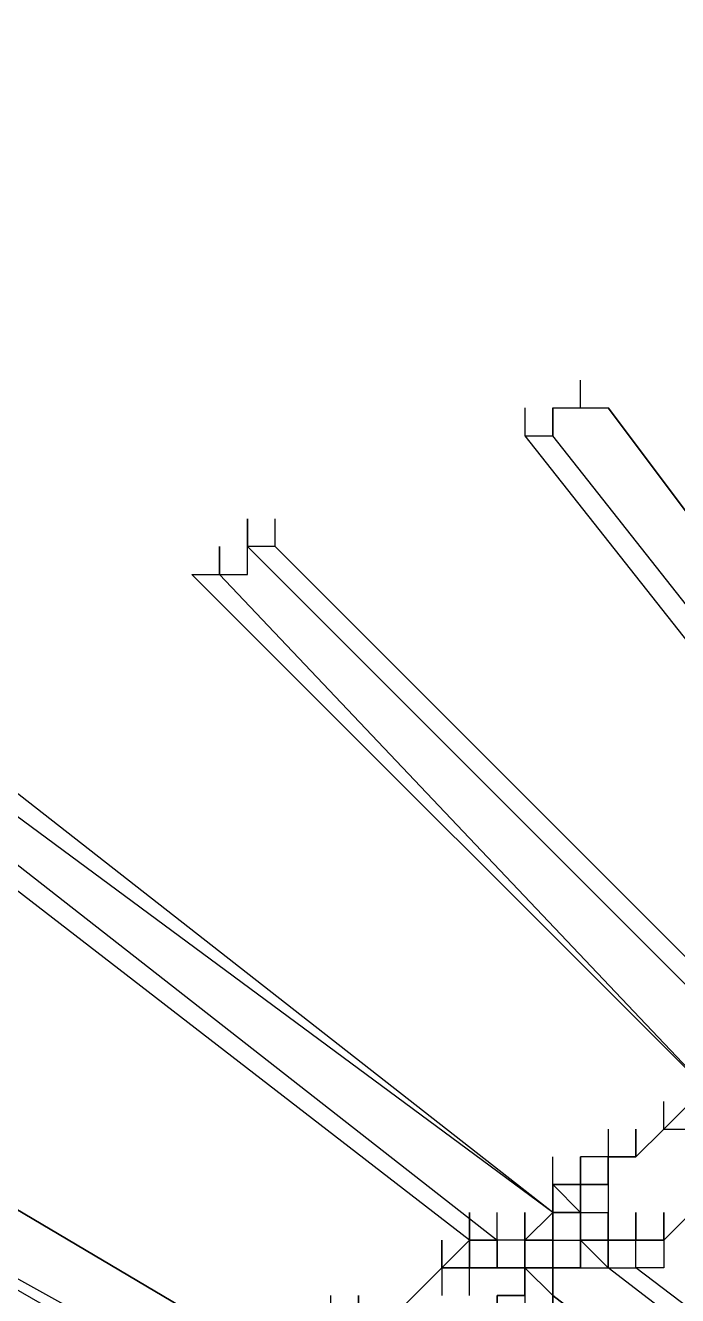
# Model space of a CAD drawing. Header units: inches. Extents: x 3324238 to 135265466, y -1036581 to 20094598.
# Drawn here: x 3353723.48 to 3353725.373, y -519022.365 to -519018.676 of the extents above; entities that cross this region are included whole.
import ezdxf

# ---------------------------------------------------------------- set-up
doc = ezdxf.new("R2010")
doc.units = ezdxf.units.IN
doc.header["$MEASUREMENT"] = 0
doc.layers.add('PDF_Geometry', color=7, linetype='Continuous')

msp = doc.modelspace()

# ---------------------------------------------------------------- linework, layer by layer
at = {"layer": 'PDF_Geometry', "color": 32, "lineweight": 13, "true_color": 0xdd6e00}
msp.add_lwpolyline([(3353740.2386, -519026.0718, 1.00015), (3353717.3563, -519026.0718), (3353717.3563, -519077.0734)], format="xyb", dxfattribs=at)
at = {"layer": 'PDF_Geometry', "lineweight": 25}
for points in [[(3353725.0912, -519019.7872), (3353725.0912, -519019.7066)], [(3353724.93, -519019.7872), (3353724.93, -519019.8678), (3353725.0106, -519019.8678), (3353725.0106, -519019.7872), (3353725.0911, -519019.7872), (3353725.1717, -519019.7872), (3353726.3803, -519021.3986)], [(3353726.5414, -519021.5598), (3353726.4609, -519021.5598), (3353726.3803, -519021.5598), (3353726.3803, -519021.4792), (3353726.3803, -519021.5598), (3353726.3803, -519021.4792), (3353726.3803, -519021.5598), (3353726.3803, -519021.4792), (3353726.3803, -519021.3986), (3353726.3803, -519021.4792), (3353726.3803, -519021.3986), (3353725.1717, -519019.7872)], [(3353724.93, -519019.8678), (3353726.1386, -519021.3986), (3353726.2192, -519021.4792), (3353726.1386, -519021.5598), (3353726.2192, -519021.5598), (3353726.2192, -519021.6403), (3353726.2192, -519021.7209), (3353726.2192, -519021.6403), (3353726.2192, -519021.7209), (3353726.2192, -519021.6403), (3353726.2192, -519021.7209)], [(3353726.058, -519021.4792), (3353726.1386, -519021.4792), (3353726.2192, -519021.4792), (3353726.2192, -519021.3986), (3353725.0106, -519019.8678)], [(3353724.0437, -519020.2706), (3353724.1243, -519020.2706), (3353724.1243, -519020.19), (3353724.1243, -519020.1095)], [(3353724.2049, -519020.1901), (3353724.1243, -519020.1901), (3353724.1243, -519020.1095), (3353724.1243, -519020.1901)], [(3353724.2049, -519020.19), (3353724.2049, -519020.1095)], [(3353724.2049, -519020.1901), (3353724.2049, -519020.1095)], [(3353725.6552, -519021.7209), (3353724.1243, -519020.1901)], [(3353724.2049, -519020.19), (3353725.7357, -519021.7209), (3353725.7357, -519021.8015), (3353725.7357, -519021.8821), (3353725.7357, -519021.8015), (3353725.7357, -519021.8821), (3353725.7357, -519021.8015), (3353725.7357, -519021.8821), (3353725.7357, -519021.8015), (3353725.7357, -519021.8821), (3353725.7357, -519021.8015), (3353725.7357, -519021.7209), (3353725.7357, -519021.6403)], [(3353725.494, -519021.8015), (3353723.9632, -519020.2706), (3353724.0437, -519020.2706), (3353725.494, -519021.8015)], [(3353725.0106, -519022.1238), (3353725.0106, -519022.0432), (3353725.0106, -519022.1238), (3353725.0106, -519022.0432), (3353725.0106, -519022.1238), (3353725.0106, -519022.2043), (3353725.0106, -519022.2849), (3353725.0106, -519022.3655), (3353725.0106, -519022.2849), (3353725.0106, -519022.2043), (3353725.0106, -519022.1238), (3353725.0106, -519022.0432), (3353725.0106, -519022.1238), (3353723.1575, -519020.754), (3353723.1575, -519020.6735), (3353723.1575, -519020.5929)], [(3353725.2523, -519021.9626), (3353725.2523, -519021.8821), (3353725.2523, -519021.9626), (3353725.1717, -519021.9626), (3353725.1717, -519022.0432), (3353725.1717, -519021.9626), (3353725.1717, -519022.0432), (3353725.1717, -519021.9626), (3353725.1717, -519022.0432), (3353725.0911, -519022.0432), (3353725.0911, -519022.1238), (3353725.0911, -519022.2043), (3353725.0911, -519022.2849), (3353725.0106, -519022.2849), (3353725.0911, -519022.2849), (3353725.0911, -519022.2043), (3353725.0911, -519022.1238), (3353725.0106, -519022.1238), (3353723.1575, -519020.6735)], [(3353724.7689, -519022.1238), (3353724.7689, -519022.2043), (3353724.7689, -519022.1238), (3353724.7689, -519022.2043), (3353722.9963, -519020.8346), (3353722.9963, -519020.754), (3353724.8494, -519022.2043), (3353724.8494, -519022.1238)], [(3353724.5272, -519022.4461), (3353724.4466, -519022.4461), (3353724.366, -519022.4461), (3353724.366, -519022.5266), (3353724.2854, -519022.5266), (3353724.366, -519022.5266), (3353724.2854, -519022.5266), (3353724.2854, -519022.6072), (3353722.11, -519021.3181), (3353724.2854, -519022.6072), (3353724.2854, -519022.6878), (3353724.2049, -519022.6878), (3353724.2049, -519022.6072), (3353724.2049, -519022.6878), (3353724.2049, -519022.7683), (3353724.2049, -519022.6878), (3353724.2049, -519022.6072), (3353724.2049, -519022.6878), (3353724.2854, -519022.6878)], [(3353721.9489, -519021.4792), (3353724.0437, -519022.6878), (3353724.1243, -519022.6878), (3353724.1243, -519022.6072), (3353724.1243, -519022.6878), (3353724.1243, -519022.6072), (3353724.1243, -519022.6878), (3353724.1243, -519022.6072), (3353724.1243, -519022.6878), (3353724.1243, -519022.7683), (3353724.1243, -519022.6878), (3353724.0437, -519022.6878)], [(3353724.1243, -519022.6878), (3353721.9489, -519021.4792)], [(3353725.1717, -519021.9626), (3353725.2523, -519021.9626), (3353725.3329, -519021.8821), (3353725.3329, -519021.8015)], [(3353725.4134, -519021.8015), (3353725.3329, -519021.8821), (3353725.4134, -519021.8821)], [(3353725.1717, -519021.8821), (3353725.1717, -519021.9626), (3353725.0911, -519021.9626), (3353725.0911, -519022.0432), (3353725.0911, -519022.1238), (3353725.0106, -519022.0432), (3353725.0911, -519022.0432), (3353725.0106, -519022.0432), (3353725.0911, -519022.0432), (3353725.1717, -519022.0432), (3353725.1717, -519021.9626), (3353725.1717, -519022.0432), (3353725.1717, -519021.9626), (3353725.1717, -519022.0432), (3353725.1717, -519022.1238), (3353725.1717, -519022.2043), (3353725.0911, -519022.2043), (3353725.0911, -519022.1238), (3353725.0911, -519022.0432)], [(3353725.2523, -519021.9626), (3353725.2523, -519021.8821)], [(3353725.3329, -519021.8821), (3353725.4134, -519021.8821)], [(3353724.7689, -519022.2849), (3353724.8494, -519022.2849), (3353724.7689, -519022.2849), (3353724.8494, -519022.2849), (3353724.8494, -519022.2043), (3353724.8494, -519022.2849), (3353724.93, -519022.2849), (3353724.93, -519022.2043), (3353725.0106, -519022.2043), (3353725.0106, -519022.1238), (3353725.0106, -519022.0432), (3353725.0106, -519022.1238), (3353725.0106, -519022.0432), (3353725.0106, -519022.1238), (3353725.0106, -519022.2043), (3353725.0106, -519022.1238), (3353725.0106, -519022.0432), (3353725.0106, -519022.1238), (3353725.0106, -519022.0432), (3353725.0106, -519021.9626)], [(3353725.0911, -519022.0432), (3353725.0911, -519021.9626), (3353725.0911, -519022.0432)], [(3353725.0912, -519022.0432), (3353725.0912, -519021.9626)], [(3353725.1717, -519022.0432), (3353725.1717, -519021.9626)], [(3353725.1717, -519022.0432), (3353725.1717, -519021.9626)], [(3353724.93, -519022.2849), (3353724.93, -519022.2043), (3353724.93, -519022.1238), (3353724.93, -519022.2043), (3353724.93, -519022.2849), (3353724.93, -519022.3655), (3353724.8494, -519022.3655), (3353724.93, -519022.3655), (3353724.93, -519022.2849), (3353724.93, -519022.2043), (3353724.93, -519022.1238), (3353724.93, -519022.2043), (3353724.93, -519022.1238), (3353724.93, -519022.2043), (3353724.93, -519022.2849), (3353724.93, -519022.2043), (3353724.93, -519022.2849), (3353724.93, -519022.2043), (3353725.0106, -519022.1238), (3353725.0106, -519022.0432)], [(3353725.0106, -519022.4461), (3353725.0106, -519022.3655), (3353725.0106, -519022.2849), (3353725.0106, -519022.2043), (3353725.0106, -519022.2849), (3353725.0106, -519022.2043), (3353725.0106, -519022.1238), (3353725.0106, -519022.2043), (3353725.0106, -519022.1238), (3353725.0106, -519022.0432)], [(3353725.0106, -519022.1238), (3353725.0106, -519022.0432)], [(3353725.0911, -519022.2043), (3353725.0911, -519022.1238), (3353725.0911, -519022.0432), (3353725.0911, -519022.1238), (3353725.1717, -519022.1238)], [(3353724.7689, -519022.3655), (3353724.7689, -519022.2849), (3353724.7689, -519022.2043), (3353724.6883, -519022.2849), (3353724.7689, -519022.2849), (3353724.7689, -519022.2043), (3353724.7689, -519022.1238), (3353724.7689, -519022.2043), (3353724.7689, -519022.2849), (3353724.6883, -519022.2849), (3353724.6883, -519022.2043), (3353724.6883, -519022.2849), (3353724.6883, -519022.2043), (3353724.6883, -519022.2849), (3353724.6883, -519022.3655)], [(3353724.7689, -519022.2044), (3353724.7689, -519022.1238)], [(3353724.7689, -519022.2043), (3353724.7689, -519022.1238)], [(3353724.93, -519022.1238), (3353724.93, -519022.2043), (3353724.93, -519022.2849), (3353724.93, -519022.3655), (3353724.93, -519022.4461), (3353725.0106, -519022.4461), (3353724.93, -519022.4461), (3353724.93, -519022.5266), (3353724.8494, -519022.5266), (3353724.93, -519022.5266), (3353724.93, -519022.4461), (3353724.8494, -519022.4461), (3353724.8494, -519022.5266), (3353724.8494, -519022.4461), (3353724.8494, -519022.3655), (3353724.8494, -519022.4461), (3353724.8494, -519022.5266), (3353724.8494, -519022.4461), (3353724.8494, -519022.3655), (3353724.8494, -519022.4461), (3353724.8494, -519022.5266), (3353724.8494, -519022.4461), (3353724.8494, -519022.5266)], [(3353724.8494, -519022.2043), (3353724.8494, -519022.1238)], [(3353724.8494, -519022.2043), (3353724.8494, -519022.1238)], [(3353724.8494, -519022.2043), (3353724.8494, -519022.1238)], [(3353724.8494, -519022.2043), (3353724.8494, -519022.1238)], [(3353724.8494, -519022.2043), (3353724.8494, -519022.1238)], [(3353724.8494, -519022.2043), (3353724.8494, -519022.1238)], [(3353724.8494, -519022.2043), (3353724.8494, -519022.1238)], [(3353724.8495, -519022.2043), (3353724.8495, -519022.1238)], [(3353724.93, -519022.2043), (3353724.93, -519022.1238)], [(3353725.0106, -519022.2043), (3353725.0106, -519022.1238)], [(3353725.0106, -519022.2043), (3353725.0106, -519022.1238)], [(3353725.0911, -519022.1238), (3353725.0911, -519022.2043), (3353725.0911, -519022.1238), (3353725.0911, -519022.2043), (3353725.0911, -519022.1238), (3353725.0911, -519022.2043), (3353725.0911, -519022.1238), (3353725.0911, -519022.2043), (3353725.0911, -519022.2849), (3353725.1717, -519022.2849), (3353725.2523, -519022.2849), (3353725.2523, -519022.2043), (3353725.3329, -519022.2043), (3353725.3329, -519022.1238), (3353725.3329, -519022.2043), (3353725.3329, -519022.1238), (3353725.3329, -519022.2043), (3353725.3329, -519022.1238)], [(3353725.0912, -519022.2043), (3353725.0912, -519022.1238)], [(3353725.0912, -519022.2043), (3353725.0912, -519022.1238)], [(3353725.0912, -519022.2043), (3353725.0912, -519022.1238)], [(3353725.1717, -519022.2043), (3353725.1717, -519022.1238)], [(3353725.1717, -519022.2043), (3353725.1717, -519022.1238)], [(3353725.1717, -519022.2043), (3353725.1717, -519022.1238)], [(3353725.1717, -519022.2043), (3353725.1717, -519022.1238)], [(3353725.1717, -519022.2044), (3353725.1717, -519022.1238)], [(3353725.2523, -519022.2043), (3353725.2523, -519022.1238)], [(3353725.2523, -519022.2043), (3353725.2523, -519022.1238)], [(3353725.2523, -519022.2043), (3353725.2523, -519022.1238)], [(3353725.2523, -519022.2043), (3353725.2523, -519022.1238)], [(3353725.2523, -519022.2043), (3353725.2523, -519022.1238)], [(3353725.2523, -519022.2043), (3353725.2523, -519022.1238)], [(3353725.3329, -519022.1238), (3353725.3329, -519022.2043)], [(3353725.3329, -519022.2043), (3353725.3329, -519022.1238)], [(3353725.3329, -519022.2043), (3353725.4134, -519022.1238)], [(3353724.7689, -519022.2849), (3353724.7689, -519022.2043)], [(3353724.8494, -519022.2043), (3353724.7689, -519022.2043)], [(3353724.7689, -519022.2043), (3353724.8494, -519022.2043)], [(3353724.8494, -519022.2043), (3353724.8494, -519022.2849)], [(3353724.93, -519022.2849), (3353724.93, -519022.2043)], [(3353724.93, -519022.2849), (3353724.93, -519022.2043)], [(3353725.0106, -519022.2043), (3353725.0911, -519022.2043), (3353725.1717, -519022.2043)], [(3353725.0106, -519022.2849), (3353725.0106, -519022.2043)], [(3353725.0106, -519022.2043), (3353725.0106, -519022.2849), (3353725.0106, -519022.3655), (3353725.0106, -519022.2849)], [(3353725.1717, -519022.2849), (3353725.0911, -519022.2043)], [(3353725.0912, -519022.2849), (3353725.0912, -519022.2043)], [(3353725.1717, -519022.2849), (3353725.1717, -519022.2043)], [(3353725.1717, -519022.2849), (3353725.1717, -519022.2043)], [(3353725.1717, -519022.2043), (3353725.2523, -519022.2043)], [(3353727.5889, -519024.0575), (3353727.5083, -519024.0575), (3353727.4277, -519023.9769), (3353727.4277, -519023.8964), (3353727.4277, -519023.8158), (3353727.4277, -519023.8964), (3353727.3472, -519023.8964), (3353727.3472, -519023.8158), (3353727.3472, -519023.7352), (3353727.3472, -519023.6546), (3353727.3472, -519023.5741), (3353727.3472, -519023.6546), (3353727.3472, -519023.7352), (3353727.2666, -519023.7352), (3353727.2666, -519023.6546), (3353727.2666, -519023.7352), (3353727.2666, -519023.8158), (3353727.2666, -519023.7352), (3353727.2666, -519023.6546), (3353727.2666, -519023.7352), (3353727.2666, -519023.8158), (3353725.2523, -519022.2849), (3353725.2523, -519022.2043)], [(3353725.2523, -519022.2849), (3353725.2523, -519022.2043)], [(3353725.2523, -519022.2849), (3353725.2523, -519022.2043)], [(3353725.2523, -519022.2849), (3353725.2523, -519022.2043)], [(3353725.2523, -519022.2849), (3353725.2523, -519022.2043)], [(3353725.2523, -519022.2849), (3353725.2523, -519022.2044)], [(3353724.6883, -519022.2849), (3353724.5272, -519022.4461), (3353724.4466, -519022.4461), (3353724.4466, -519022.5266), (3353724.366, -519022.5266), (3353724.366, -519022.4461), (3353724.366, -519022.3655)], [(3353724.7689, -519022.2849), (3353724.6883, -519022.2849), (3353724.7689, -519022.2849)], [(3353725.0106, -519022.2849), (3353724.93, -519022.2849)], [(3353724.93, -519022.2849), (3353725.0106, -519022.3655)], [(3353725.0106, -519022.3655), (3353725.0106, -519022.2849)], [(3353725.0106, -519022.2849), (3353725.0106, -519022.3655)], [(3353725.0106, -519022.3655), (3353725.0106, -519022.2849)], [(3353725.0911, -519022.2849), (3353725.0106, -519022.2849)], [(3353725.0106, -519022.3655), (3353725.0106, -519022.2849)], [(3353727.5083, -519024.0575), (3353727.5889, -519023.8964), (3353727.6695, -519023.9769), (3353727.5889, -519023.8158), (3353727.5083, -519023.8158), (3353727.5083, -519023.7352), (3353727.5083, -519023.8158), (3353727.4277, -519023.8158), (3353727.4277, -519023.8964), (3353727.4277, -519023.8158), (3353727.4277, -519023.7352), (3353727.4277, -519023.8158), (3353727.4277, -519023.8964), (3353727.4277, -519023.8158), (3353727.4277, -519023.7352), (3353727.4277, -519023.8158), (3353727.5083, -519023.8158), (3353727.4277, -519023.8158), (3353727.3472, -519023.8158), (3353727.3472, -519023.8964), (3353727.2666, -519023.8964), (3353727.2666, -519023.8158), (3353727.2666, -519023.8964), (3353725.1717, -519022.2849)], [(3353724.4466, -519022.4461), (3353724.4466, -519022.3655), (3353724.4466, -519022.4461), (3353724.4466, -519022.3655)], [(3353727.1054, -519023.9769), (3353725.0106, -519022.3655), (3353727.1054, -519023.9769)], [(3353725.0106, -519022.4461), (3353725.0106, -519022.3655), (3353725.0106, -519022.4461)]]:
    msp.add_lwpolyline(points, dxfattribs=at)
for points in [[(3353725.0106, -519019.7872), (3353725.0106, -519019.8678)], [(3353724.0437, -519020.1901), (3353724.0437, -519020.2706)], [(3353725.0106, -519022.2043), (3353724.93, -519022.2043), (3353724.93, -519022.1238), (3353724.93, -519022.2043), (3353724.93, -519022.2849), (3353724.93, -519022.2043), (3353724.93, -519022.2849), (3353724.93, -519022.2043), (3353724.93, -519022.2849), (3353724.93, -519022.2043), (3353724.93, -519022.2849), (3353724.8494, -519022.2849), (3353724.8494, -519022.2043), (3353724.8494, -519022.2849), (3353724.93, -519022.2849), (3353724.93, -519022.2043), (3353724.8494, -519022.2043), (3353724.8494, -519022.2849), (3353724.93, -519022.2849), (3353724.93, -519022.2043), (3353725.0106, -519022.2043), (3353724.93, -519022.2043), (3353724.93, -519022.2849), (3353725.0106, -519022.2849), (3353725.0106, -519022.2043), (3353725.0106, -519022.1238), (3353725.0106, -519022.2043), (3353725.0106, -519022.1238), (3353725.0911, -519022.1238), (3353725.0911, -519022.2043), (3353725.0911, -519022.1238), (3353725.0911, -519022.2043), (3353725.0911, -519022.1238), (3353725.0911, -519022.2043), (3353725.0911, -519022.1238), (3353725.0911, -519022.2043), (3353725.0911, -519022.1238), (3353725.0911, -519022.0432), (3353725.0911, -519022.1238), (3353725.0911, -519022.2043), (3353725.0911, -519022.2849), (3353725.0911, -519022.2043), (3353725.0911, -519022.1238), (3353725.0911, -519022.2043), (3353725.0911, -519022.1238), (3353725.0911, -519022.2043), (3353725.0911, -519022.2849), (3353725.0106, -519022.2849), (3353725.0106, -519022.2043), (3353725.0106, -519022.2849), (3353725.0106, -519022.2043), (3353725.0106, -519022.2849)], [(3353725.0106, -519022.0432), (3353725.0106, -519022.1238)], [(3353725.0911, -519022.2043), (3353725.0911, -519022.2849), (3353725.0911, -519022.2043), (3353725.0911, -519022.1238), (3353725.0911, -519022.0432), (3353725.0911, -519022.1238), (3353725.0911, -519022.2043), (3353725.0911, -519022.1238)], [(3353724.7689, -519022.2043), (3353724.7689, -519022.2849), (3353724.6883, -519022.2849), (3353724.7689, -519022.2849), (3353724.7689, -519022.2043), (3353724.7689, -519022.1238)], [(3353724.93, -519022.2043), (3353724.93, -519022.2849), (3353724.93, -519022.2043), (3353724.93, -519022.2849), (3353724.93, -519022.2043), (3353724.93, -519022.2849), (3353724.93, -519022.2043), (3353724.93, -519022.1238)], [(3353725.1717, -519022.1238), (3353725.1717, -519022.2043)], [(3353725.1717, -519022.1238), (3353725.1717, -519022.2043), (3353725.2523, -519022.2043), (3353725.2523, -519022.1238), (3353725.2523, -519022.2043), (3353725.3329, -519022.2043), (3353725.2523, -519022.2043), (3353725.1717, -519022.2043)], [(3353725.0106, -519022.2043), (3353725.0106, -519022.2849)], [(3353725.1717, -519022.2043), (3353725.1717, -519022.2849)], [(3353725.3329, -519022.2043), (3353725.3329, -519022.2849), (3353725.2523, -519022.2849), (3353725.2523, -519022.2043)], [(3353725.0106, -519022.2849), (3353725.0106, -519022.3655)], [(3353724.4466, -519022.3655), (3353724.4466, -519022.4461)]]:
    msp.add_lwpolyline(points, close=True, dxfattribs=at)
at = {"layer": 'PDF_Geometry', "color": 32, "lineweight": 13, "true_color": 0xdd6e00}
msp.add_arc((3353728.7974, -519026.0638), 11.9246, 359.96181, 180.03819, dxfattribs=at)

doc.saveas('drawing.dxf')
